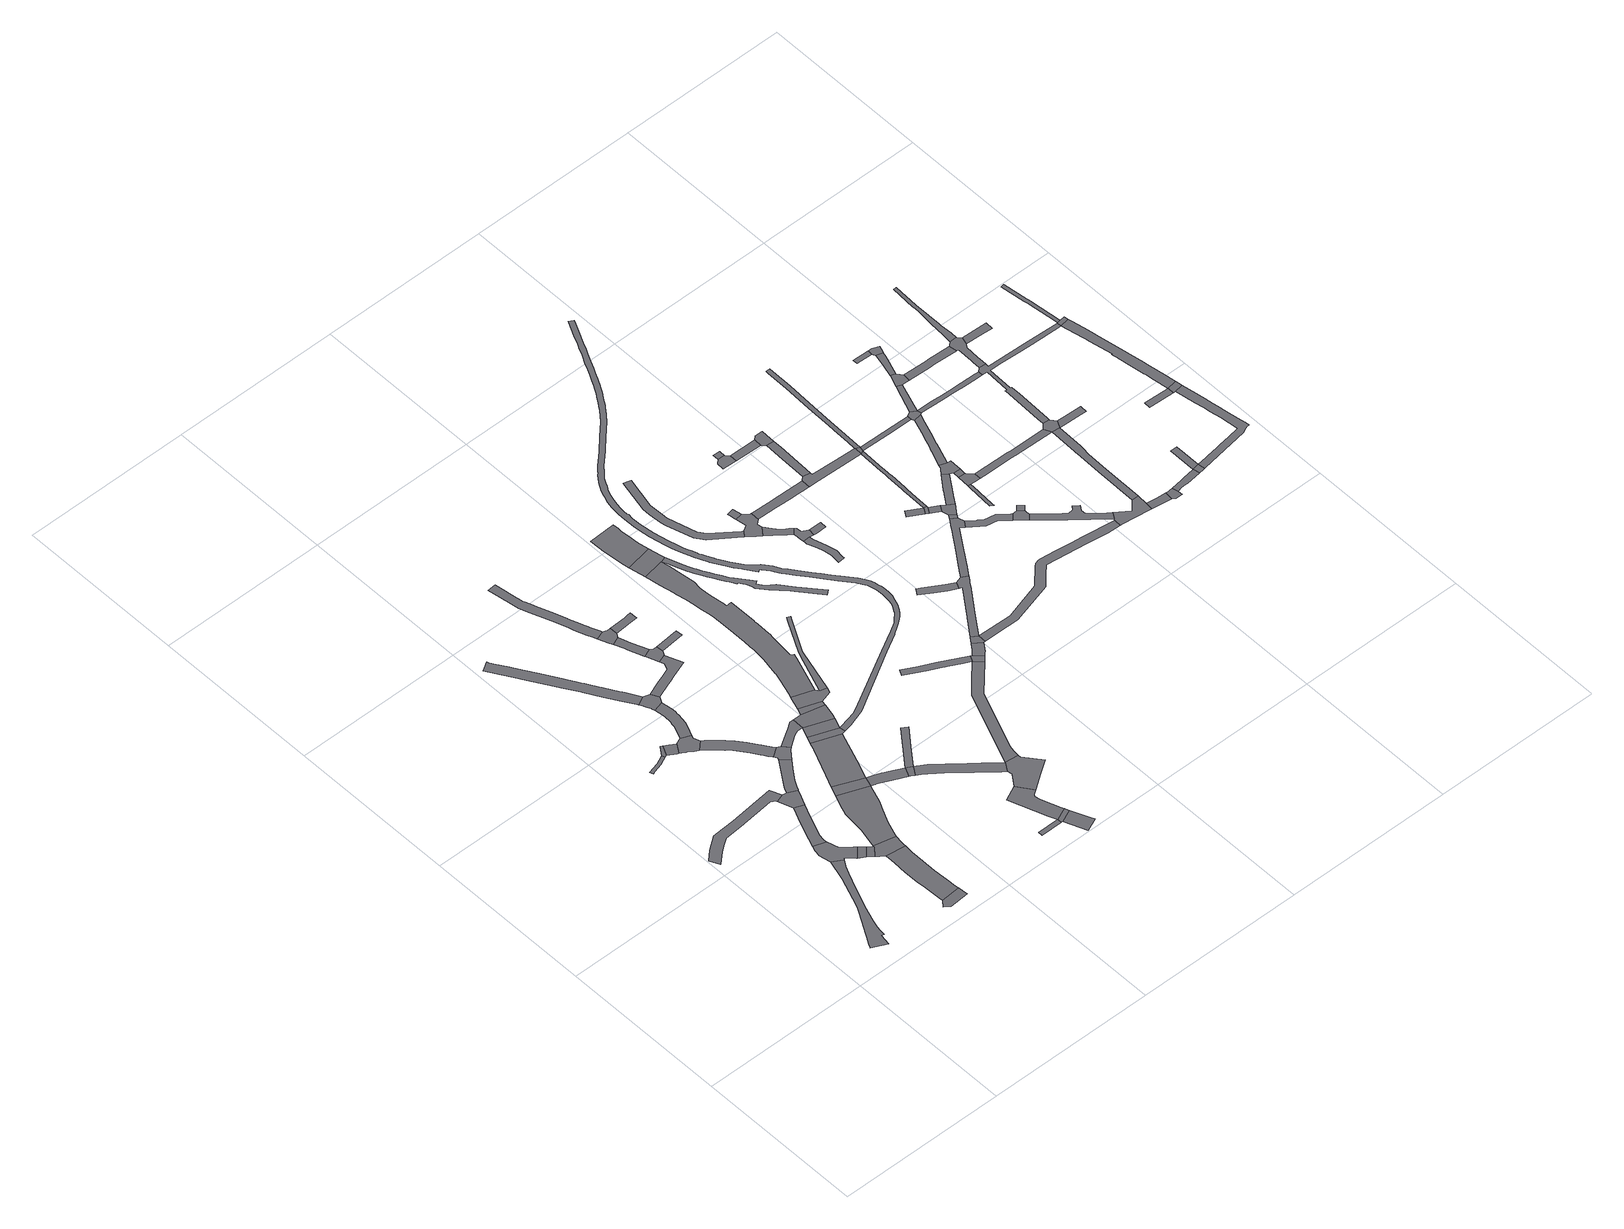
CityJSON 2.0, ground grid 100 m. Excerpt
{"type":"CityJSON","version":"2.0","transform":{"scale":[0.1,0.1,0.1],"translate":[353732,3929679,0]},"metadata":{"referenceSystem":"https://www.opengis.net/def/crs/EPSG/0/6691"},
"CityObjects":{
"road1":{"type":"Road","attributes":{"RoadStructureAttribute.sectionType":"1"},"geometry":[{"type":"MultiSurface","lod":"1","boundaries":[[[0,1,2,3,4,5,6,7,8,9,10,11,12,13,14,15,16,17,18,19,20,21,22,23,24,25,26]]]}]},
"road2":{"type":"Road","attributes":{"RoadStructureAttribute.sectionType":"1"},"geometry":[{"type":"MultiSurface","lod":"1","boundaries":[[[27,28,29,30,31,32,33,34,35,36,37,38,39,40,41,42]]]}]},
"road3":{"type":"Road","geometry":[{"type":"MultiSurface","lod":"1","boundaries":[[[43,44,45,46,47,48,49,50,51,52,53,54,55,56,26,25,57,58,59,60]]]}]},
"road4":{"type":"Road","geometry":[{"type":"MultiSurface","lod":"1","boundaries":[[[61,62,63,64,65]]]}]},
"road5":{"type":"Road","attributes":{"RoadStructureAttribute.sectionType":"1"},"geometry":[{"type":"MultiSurface","lod":"1","boundaries":[[[66,67,68,69,70,71,72]]]}]},
"road6":{"type":"Road","geometry":[{"type":"MultiSurface","lod":"1","boundaries":[[[73,74,75,43,60]]]}]},
"road7":{"type":"Road","attributes":{"RoadStructureAttribute.sectionType":"1"},"geometry":[{"type":"MultiSurface","lod":"1","boundaries":[[[76,77,78,79,80,81,82,83,84,85,86,87,88,89,90,51,50]]]}]},
"road8":{"type":"Road","attributes":{"RoadStructureAttribute.sectionType":"1"},"geometry":[{"type":"MultiSurface","lod":"1","boundaries":[[[91,92,75,74,93]]]}]},
"road9":{"type":"Road","attributes":{"function":"3","RoadStructureAttribute.sectionType":"1"},"geometry":[{"type":"MultiSurface","lod":"1","boundaries":[[[94,95,96,97,98,63,62,99,100,101,102,103,104,105,106]]]}]},
"road10":{"type":"Road","geometry":[{"type":"MultiSurface","lod":"1","boundaries":[[[72,71,107,108,109]]]}]},
"road11":{"type":"Road","geometry":[{"type":"MultiSurface","lod":"1","boundaries":[[[110,106,105,111,112,113,114,91,93]]]}]},
"road12":{"type":"Road","attributes":{"RoadStructureAttribute.sectionType":"1"},"geometry":[{"type":"MultiSurface","lod":"1","boundaries":[[[115,116,117,118,119,108,107]]]}]},
"road13":{"type":"Road","geometry":[{"type":"MultiSurface","lod":"1","boundaries":[[[35,34,84,83,120,121,122]]]}]},
"road14":{"type":"Road","geometry":[{"type":"MultiSurface","lod":"1","boundaries":[[[116,123,124,125,126,127,128,129,130,131,117]]]}]},
"road15":{"type":"Road","attributes":{"RoadStructureAttribute.sectionType":"1"},"geometry":[{"type":"MultiSurface","lod":"1","boundaries":[[[132,133,134,135,136,137,138,139,140,141,142,143,144,145,146,147,148,149,150,151,152,153,154,155,156,157,158,159,160,161,162,163,164]]]}]},
"road16":{"type":"Road","attributes":{"function":"3","RoadStructureAttribute.sectionType":"1"},"geometry":[{"type":"MultiSurface","lod":"1","boundaries":[[[165,166,167,168,114,113,169,170,171,172,173,174,175,176]]]}]},
"road17":{"type":"Road","attributes":{"RoadStructureAttribute.sectionType":"1"},"geometry":[{"type":"MultiSurface","lod":"1","boundaries":[[[177,178,179,180,122,121,181,182,183,184,185,186,187]]]}]},
"road18":{"type":"Road","attributes":{"RoadStructureAttribute.sectionType":"1"},"geometry":[{"type":"MultiSurface","lod":"1","boundaries":[[[188,189,190,191,192,193,194,131,130,195,196,197,198,199,200,201,202,203,204,205]]]}]},
"road19":{"type":"Road","attributes":{"RoadStructureAttribute.sectionType":"1"},"geometry":[{"type":"MultiSurface","lod":"1","boundaries":[[[206,207,208,209,210,211,212,213,214,215,216,217,128,127,218,219,220,221,222,223,224,225,226,227,228]]]}]},
"road20":{"type":"Road","geometry":[{"type":"MultiSurface","lod":"1","boundaries":[[[204,229,230,145,144,231,232,233,234,235,205]]]}]},
"road21":{"type":"Road","geometry":[{"type":"MultiSurface","lod":"1","boundaries":[[[236,237,238,239,176,175,240]]]}]},
"road22":{"type":"Road","geometry":[{"type":"MultiSurface","lod":"1","boundaries":[[[186,241,242,243,206,228,244,187]]]}]},
"road23":{"type":"Road","attributes":{"function":"3","RoadStructureAttribute.sectionType":"1"},"geometry":[{"type":"MultiSurface","lod":"1","boundaries":[[[245,246,247,237,236,248,249,250]]]}]},
"road24":{"type":"Road","attributes":{"RoadStructureAttribute.sectionType":"1"},"geometry":[{"type":"MultiSurface","lod":"1","boundaries":[[[251,252,253,254,255,243,242,256,257,258,259,260,261]]]}]},
"road25":{"type":"Road","attributes":{"RoadStructureAttribute.sectionType":"1"},"geometry":[{"type":"MultiSurface","lod":"1","boundaries":[[[262,263,264,265,266,267,268,269,270,271,272,236,240]]]}]},
"road26":{"type":"Road","attributes":{"RoadStructureAttribute.sectionType":"1"},"geometry":[{"type":"MultiSurface","lod":"1","boundaries":[[[273,274,275,276,230,229,277,278,279,280,281,282]]]}]},
"road27":{"type":"Road","attributes":{"RoadStructureAttribute.sectionType":"1"},"geometry":[{"type":"MultiSurface","lod":"1","boundaries":[[[283,284,285,286,287,288,289,290,291,292,293,294,295,296,297,298,299,300,301,302,303,304,305,306,307,308,309,310,311,312,313,314]]]}]},
"road28":{"type":"Road","geometry":[{"type":"MultiSurface","lod":"1","boundaries":[[[249,315,316,317,250]]]}]},
"road29":{"type":"Road","geometry":[{"type":"MultiSurface","lod":"1","boundaries":[[[313,318,319,320,321,322,323,314]]]}]},
"road30":{"type":"Road","attributes":{"RoadStructureAttribute.sectionType":"1"},"geometry":[{"type":"MultiSurface","lod":"1","boundaries":[[[324,325,326,327,328,329,330,320,319]]]}]},
"road31":{"type":"Road","geometry":[{"type":"MultiSurface","lod":"1","boundaries":[[[268,267,331,332,333]]]}]},
"road32":{"type":"Road","geometry":[{"type":"MultiSurface","lod":"1","boundaries":[[[281,334,335,336,327,326,337,282]]]}]},
"road33":{"type":"Road","attributes":{"RoadStructureAttribute.sectionType":"1"},"geometry":[{"type":"MultiSurface","lod":"1","boundaries":[[[338,339,317,316,340,261]]]}]},
"road34":{"type":"Road","geometry":[{"type":"MultiSurface","lod":"1","boundaries":[[[341,342,343,344]]]}]},
"road35":{"type":"Road","geometry":[{"type":"MultiSurface","lod":"1","boundaries":[[[340,345,346,347,348,349,251,261]]]}]},
"road36":{"type":"Road","attributes":{"function":"3","RoadStructureAttribute.sectionType":"1"},"geometry":[{"type":"MultiSurface","lod":"1","boundaries":[[[349,348,350,351]]]}]},
"road37":{"type":"Road","geometry":[{"type":"MultiSurface","lod":"1","boundaries":[[[352,353,354,355,356,322,321]]]}]},
"road38":{"type":"Road","attributes":{"RoadStructureAttribute.sectionType":"1"},"geometry":[{"type":"MultiSurface","lod":"1","boundaries":[[[357,358,359,268,333]]]}]},
"road39":{"type":"Road","attributes":{"RoadStructureAttribute.sectionType":"1"},"geometry":[{"type":"MultiSurface","lod":"1","boundaries":[[[360,361,341,362,363,364,365,366,367,368]]]}]},
"road40":{"type":"Road","attributes":{"RoadStructureAttribute.sectionType":"1"},"geometry":[{"type":"MultiSurface","lod":"1","boundaries":[[[369,370,335,334]]]}]},
"road41":{"type":"Road","geometry":[{"type":"MultiSurface","lod":"1","boundaries":[[[371,362,341,344,372]]]}]},
"road42":{"type":"Road","attributes":{"RoadStructureAttribute.sectionType":"1"},"geometry":[{"type":"MultiSurface","lod":"1","boundaries":[[[332,373,374,375,376,377,378,379,380,381,382,383,384,385,386,387,333]]]}]},
"road43":{"type":"Road","attributes":{"RoadStructureAttribute.sectionType":"1"},"geometry":[{"type":"MultiSurface","lod":"1","boundaries":[[[388,389,390,371,372]]]}]},
"road44":{"type":"Road","geometry":[{"type":"MultiSurface","lod":"1","boundaries":[[[391,351,350,392,393,394,395,396]]]}]},
"road45":{"type":"Road","geometry":[{"type":"MultiSurface","lod":"1","boundaries":[[[367,397,398,399,400,401,380,379,402,403,368]]]}]},
"road46":{"type":"Road","attributes":{"function":"3","RoadStructureAttribute.sectionType":"1"},"geometry":[{"type":"MultiSurface","lod":"1","boundaries":[[[404,405,406,407,408,409,410,411,412,413,414,415,416,417,418,419,420,421,422,423,424,425,391,396,426,427,428,429,430,431,432,433,434,435,436,437,438,439,440,441,442,443,444,445]]]}]},
"road47":{"type":"Road","attributes":{"RoadStructureAttribute.sectionType":"1"},"geometry":[{"type":"MultiSurface","lod":"1","boundaries":[[[393,446,447,448,449,450,451,452,453,394]]]}]},
"road48":{"type":"Road","geometry":[{"type":"MultiSurface","lod":"1","boundaries":[[[454,455,456,457,458,404,445]]]}]},
"road49":{"type":"Road","attributes":{"function":"3","RoadStructureAttribute.sectionType":"1"},"geometry":[{"type":"MultiSurface","lod":"1","boundaries":[[[459,460,461,462,463,464,465,466,467,468,469,458,457]]]}]},
"road50":{"type":"Road","attributes":{"RoadStructureAttribute.sectionType":"1"},"geometry":[{"type":"MultiSurface","lod":"1","boundaries":[[[470,471,472,473,474,380,401,475,476,477,478,479,480,481,482,483]]]}]},
"road51":{"type":"Road","attributes":{"RoadStructureAttribute.sectionType":"1"},"geometry":[{"type":"MultiSurface","lod":"1","boundaries":[[[484,485,486,487,488,489,490,491,492,493,494,483]]]}]},
"road52":{"type":"Road","attributes":{"function":"3","RoadStructureAttribute.sectionType":"1"},"geometry":[{"type":"MultiSurface","lod":"1","boundaries":[[[495,496,497,498,499,500,501,502,503,504,505,506,507,508,509,510,511,512,513,514,515,516,517,518,519,520,521,522,523,524,525,526,527,528,529,530,531,532,533,534,535,536,537,538,539,454,445]]]}]},
"road53":{"type":"Road","geometry":[{"type":"MultiSurface","lod":"1","boundaries":[[[482,540,541,484,483]]]}]},
"road54":{"type":"Road","attributes":{"RoadStructureAttribute.sectionType":"1"},"geometry":[{"type":"MultiSurface","lod":"1","boundaries":[[[542,543,544,545,546,547,541,540]]]}]},
"road55":{"type":"Road","attributes":{"RoadStructureAttribute.sectionType":"1"},"geometry":[{"type":"MultiSurface","lod":"1","boundaries":[[[548,549,550,551,552,553,554,555,556,557,558,559,560,561,562,563,564,565,566,567,568,569,570,571,572,573,574,575,576,577,578,579,580,581,582,583,584,585,586,587,588,589,590,591,592,593,594,595,596,597,598,599,600,601,602,603,604,605,606,607,608,609,610,611,612,613,614,615,616,617,618,619,620,621,622,623,624,625,626,627,628,629,630,631,632,633,634,635,636,637,638,639,640,641,642,643,644,645,646,647,648,649,650,651,652,316,315,653,654,655,656,657,658,659,660,661,662,663,664,665,666,667,668,669,670,671,672,673,674,675,676,677,678,679,680,681,682,683,684,685,686,687,688,689,690,691,692,693,694,695,696,697,698,699,700,701,702,703,704,705,706,707,708,709,710,711,712,713,714,715,716,717,718,719,720,721,722,723,724,725,726,727,728,729,730,731,732,733,734,735,736,737,738,739,740,741,742,743,744,745,746,747,748,749,750,751,752,753,754,755]]]}]},
"road56":{"type":"Road","attributes":{"RoadStructureAttribute.sectionType":"1"},"geometry":[{"type":"MultiSurface","lod":"1","boundaries":[[[756,757,758,759,760,761,762,763,764,765,766,767,768,769,770,771,772,773,774]]]}]},
"road57":{"type":"Road","geometry":[{"type":"MultiSurface","lod":"1","boundaries":[[[544,775,776,777,545]]]}]},
"road58":{"type":"Road","geometry":[{"type":"MultiSurface","lod":"1","boundaries":[[[778,779,756,774,780,781,782,783,784,785,786,787]]]}]},
"road59":{"type":"Road","attributes":{"RoadStructureAttribute.sectionType":"1"},"geometry":[{"type":"MultiSurface","lod":"1","boundaries":[[[788,789,790,791,778,787]]]}]},
"road60":{"type":"Road","attributes":{"RoadStructureAttribute.sectionType":"1"},"geometry":[{"type":"MultiSurface","lod":"1","boundaries":[[[792,793,794,795,796,797,798,782,781,799,800,801,802,803]]]}]},
"road61":{"type":"Road","attributes":{"RoadStructureAttribute.sectionType":"1"},"geometry":[{"type":"MultiSurface","lod":"1","boundaries":[[[804,805,806,807,808,809,810,811,812,813,814,815,816,817,818,819]]]}]},
"road62":{"type":"Road","geometry":[{"type":"MultiSurface","lod":"1","boundaries":[[[820,821,819,818,822,823,824,825,826,792,803]]]}]},
"road63":{"type":"Road","attributes":{"RoadStructureAttribute.sectionType":"1"},"geometry":[{"type":"MultiSurface","lod":"1","boundaries":[[[827,828,829,830,777,776,831,832,833,834,835,836,837,838,839,840,841]]]}]},
"road64":{"type":"Road","geometry":[{"type":"MultiSurface","lod":"1","boundaries":[[[840,842,843,844,845,846,847,848,841]]]}]},
"road65":{"type":"Road","geometry":[{"type":"MultiSurface","lod":"1","boundaries":[[[822,849,850,851,823]]]}]},
"road66":{"type":"Road","attributes":{"RoadStructureAttribute.sectionType":"1"},"geometry":[{"type":"MultiSurface","lod":"1","boundaries":[[[852,853,854,855,856,857,785,784,858,859,860,861,862,863,864,865]]]}]},
"road67":{"type":"Road","attributes":{"RoadStructureAttribute.sectionType":"1"},"geometry":[{"type":"MultiSurface","lod":"1","boundaries":[[[866,867,868,869,870,871]]]}]},
"road68":{"type":"Road","geometry":[{"type":"MultiSurface","lod":"1","boundaries":[[[866,872,873,867]]]}]},
"road69":{"type":"Road","attributes":{"RoadStructureAttribute.sectionType":"1"},"geometry":[{"type":"MultiSurface","lod":"1","boundaries":[[[874,875,876,877,878,879,880,881,882,883,839,838,884,885,886,887,888,889]]]}]},
"road70":{"type":"Road","attributes":{"RoadStructureAttribute.sectionType":"1"},"geometry":[{"type":"MultiSurface","lod":"1","boundaries":[[[870,890,891,871]]]}]},
"road71":{"type":"Road","attributes":{"RoadStructureAttribute.sectionType":"1"},"geometry":[{"type":"MultiSurface","lod":"1","boundaries":[[[892,893,894,895,896,897,898,899,900,901,902,903,904,776,775,905,906,907,908,909,910,911,912,913]]]}]},
"road72":{"type":"Road","attributes":{"RoadStructureAttribute.sectionType":"1"},"geometry":[{"type":"MultiSurface","lod":"1","boundaries":[[[914,915,916,917,918,919]]]}]},
"road73":{"type":"Road","attributes":{"RoadStructureAttribute.sectionType":"1"},"geometry":[{"type":"MultiSurface","lod":"1","boundaries":[[[920,921,922,923]]]}]},
"road74":{"type":"Road","attributes":{"RoadStructureAttribute.sectionType":"1"},"geometry":[{"type":"MultiSurface","lod":"1","boundaries":[[[891,890,917,916,924,925]]]}]},
"road75":{"type":"Road","geometry":[{"type":"MultiSurface","lod":"1","boundaries":[[[922,926,927,928,923]]]}]},
"road76":{"type":"Road","geometry":[{"type":"MultiSurface","lod":"1","boundaries":[[[929,930,931,932,933,934,914,919,852,865]]]}]},
"road77":{"type":"Road","attributes":{"RoadStructureAttribute.sectionType":"1"},"geometry":[{"type":"MultiSurface","lod":"1","boundaries":[[[926,935,936,937,927]]]}]},
"road78":{"type":"Road","geometry":[{"type":"MultiSurface","lod":"1","boundaries":[[[938,875,874,939,940,941]]]}]},
"road79":{"type":"Road","geometry":[{"type":"MultiSurface","lod":"1","boundaries":[[[940,942,943,944,945,936,935,941]]]}]},
"road80":{"type":"Road","attributes":{"RoadStructureAttribute.sectionType":"1"},"geometry":[{"type":"MultiSurface","lod":"1","boundaries":[[[946,947,948,949,950,889,888,951,952,953,954,955,956]]]}]},
"road81":{"type":"Road","attributes":{"RoadStructureAttribute.sectionType":"1"},"geometry":[{"type":"MultiSurface","lod":"1","boundaries":[[[957,958,959,960,961,962,945,944,963,964,965,966,967]]]}]},
"road82":{"type":"Road","geometry":[{"type":"MultiSurface","lod":"1","boundaries":[[[968,931,930,969]]]}]},
"road83":{"type":"Road","geometry":[{"type":"MultiSurface","lod":"1","boundaries":[[[955,970,971,972,973,974,975,956]]]}]},
"road84":{"type":"Road","geometry":[{"type":"MultiSurface","lod":"1","boundaries":[[[976,977,978,979,980,981,982]]]}]},
"road85":{"type":"Road","attributes":{"RoadStructureAttribute.sectionType":"1"},"geometry":[{"type":"MultiSurface","lod":"1","boundaries":[[[983,984,985,986,968,969,930,987,988,989,990,991,992,993,923,928,994,995,996,997,998,999,1000,1001,969,1002,1003,1004]]]}]},
"road86":{"type":"Road","attributes":{"RoadStructureAttribute.sectionType":"1"},"geometry":[{"type":"MultiSurface","lod":"1","boundaries":[[[1005,1006,975,974]]]}]},
"road87":{"type":"Road","attributes":{"RoadStructureAttribute.sectionType":"1"},"geometry":[{"type":"MultiSurface","lod":"1","boundaries":[[[1007,1008,1009,1010,1011,1012,1013,931,968,1014,1015,1016,1017,1018]]]}]},
"road88":{"type":"Road","geometry":[{"type":"MultiSurface","lod":"1","boundaries":[[[1019,1020,1021,1022,967,966,1023,1024,1025,1026]]]}]},
"road89":{"type":"Road","geometry":[{"type":"MultiSurface","lod":"1","boundaries":[[[981,1027,1028,1029,1030,1031,1032,1033,982]]]}]},
"road90":{"type":"Road","attributes":{"RoadStructureAttribute.sectionType":"1"},"geometry":[{"type":"MultiSurface","lod":"1","boundaries":[[[1023,1033,1032,1034,1035,1024]]]}]},
"road91":{"type":"Road","attributes":{"RoadStructureAttribute.sectionType":"1"},"geometry":[{"type":"MultiSurface","lod":"1","boundaries":[[[1036,1037,1038,1039,1040,1041,1042,1043,1044,972,971,1045,1046,1047]]]}]},
"road92":{"type":"Road","attributes":{"RoadStructureAttribute.sectionType":"1"},"geometry":[{"type":"MultiSurface","lod":"1","boundaries":[[[1048,1049,1050,1051,1052,1053,1054,1055,1056,1057,1058,1059,1019,1026]]]}]},
"road93":{"type":"Road","attributes":{"RoadStructureAttribute.sectionType":"1"},"geometry":[{"type":"MultiSurface","lod":"1","boundaries":[[[1060,1061,1030,1029,1062,1063,1064,1065,1066,1067,1068,1069,1070,1071,1072,1073,1074,1075,1076,1077,1065,1078]]]}]},
"road94":{"type":"Road","geometry":[{"type":"MultiSurface","lod":"1","boundaries":[[[1079,1080,1081,1082,1071,1070,1083,1084,1047,1046,892,913]]]}]},
"road95":{"type":"Road","geometry":[{"type":"MultiSurface","lod":"1","boundaries":[[[1054,1053,1085,1086,1087,983,1004]]]}]},
"road96":{"type":"Road","attributes":{"RoadStructureAttribute.sectionType":"1"},"geometry":[{"type":"MultiSurface","lod":"1","boundaries":[[[1088,1089,1087,1086,1090]]]}]},
"road97":{"type":"Road","attributes":{"RoadStructureAttribute.sectionType":"1"},"geometry":[{"type":"MultiSurface","lod":"1","boundaries":[[[1091,1092,1093,1094,1082,1081]]]}]},
"road98":{"type":"Road","geometry":[{"type":"MultiSurface","lod":"1","boundaries":[[[1095,1096,1097,1098,1099,1100,1101,1102,1088,1090]]]}]},
"road99":{"type":"Road","attributes":{"RoadStructureAttribute.sectionType":"1"},"geometry":[{"type":"MultiSurface","lod":"1","boundaries":[[[1103,1104,1105,1106]]]}]},
"road100":{"type":"Road","geometry":[{"type":"MultiSurface","lod":"1","boundaries":[[[1107,1108,1109,1092,1091,1110,1111,1112]]]}]},
"road101":{"type":"Road","attributes":{"RoadStructureAttribute.sectionType":"1"},"geometry":[{"type":"MultiSurface","lod":"1","boundaries":[[[1113,1114,1115,1116,1117,1118,1086,1085,1119,1120,1121,1122,1123,1124,1125,1126,1127,1128]]]}]},
"road102":{"type":"Road","attributes":{"RoadStructureAttribute.sectionType":"1"},"geometry":[{"type":"MultiSurface","lod":"1","boundaries":[[[1129,1130,1131,1132,1133,1134,1135,1100,1099]]]}]},
"road103":{"type":"Road","geometry":[{"type":"MultiSurface","lod":"1","boundaries":[[[1136,1103,1106,1132,1131,1137,1138]]]}]},
"road104":{"type":"Road","geometry":[{"type":"MultiSurface","lod":"1","boundaries":[[[1139,1140,1078,1065,1077,1141]]]}]},
"road105":{"type":"Road","attributes":{"RoadStructureAttribute.sectionType":"1"},"geometry":[{"type":"MultiSurface","lod":"1","boundaries":[[[1142,1143,1144,1145,1107,1112,1146,1147,1148,1149,1150]]]}]},
"road106":{"type":"Road","attributes":{"RoadStructureAttribute.sectionType":"1"},"geometry":[{"type":"MultiSurface","lod":"1","boundaries":[[[1151,1152,1098,1097,1153,1154,1155,1156]]]}]},
"road107":{"type":"Road","attributes":{"RoadStructureAttribute.sectionType":"1"},"geometry":[{"type":"MultiSurface","lod":"1","boundaries":[[[1077,1157,1158,1159,1160,1141]]]}]},
"road108":{"type":"Road","geometry":[{"type":"MultiSurface","lod":"1","boundaries":[[[1150,1149,1161,1162,1163]]]}]},
"road109":{"type":"Road","geometry":[{"type":"MultiSurface","lod":"1","boundaries":[[[1164,1165,1150,1163]]]}]},
"road110":{"type":"Road","geometry":[{"type":"MultiSurface","lod":"1","boundaries":[[[1166,1167,1168,1156,1155,1169,1170,1171,1172,1173,1174,1175,1176,1177,1178,1179]]]}]},
"road111":{"type":"Road","attributes":{"RoadStructureAttribute.sectionType":"1"},"geometry":[{"type":"MultiSurface","lod":"1","boundaries":[[[1180,1181,1182,1183,1174,1173,1184,1128,1127,1185,1186,1187,1188,1189,1190,1140,1139,1191,1192,1193,1194,1195,1196,1197,1198,1199,1200,1201,1202,1203,1204,1205]]]}]},
"road112":{"type":"Road","attributes":{"RoadStructureAttribute.sectionType":"1"},"geometry":[{"type":"MultiSurface","lod":"1","boundaries":[[[1206,1207,1208,1209,1210,1211,1167,1166,1212,1213,1214,1215,1216,1217,1218,1219]]]}]},
"road113":{"type":"Road","geometry":[{"type":"MultiSurface","lod":"1","boundaries":[[[1178,1220,1221,1222,1179]]]}]},
"road114":{"type":"Road","attributes":{"RoadStructureAttribute.sectionType":"1"},"geometry":[{"type":"MultiSurface","lod":"1","boundaries":[[[1223,1224,1225,1226,1227,1228,1229,1230,1231,1232,1233,1234,1235,1163,1162,1236,1237,1238,1239,1240,1241,1242,1243,1244,1245,1246,1247,1248]]]}]},
"road115":{"type":"Road","attributes":{"RoadStructureAttribute.sectionType":"1"},"geometry":[{"type":"MultiSurface","lod":"1","boundaries":[[[1249,1250,1251,1252,1253]]]}]},
"road116":{"type":"Road","geometry":[{"type":"MultiSurface","lod":"1","boundaries":[[[1223,1248,1254,1255,1249,1253]]]}]},
"road117":{"type":"Road","attributes":{"RoadStructureAttribute.sectionType":"1"},"geometry":[{"type":"MultiSurface","lod":"1","boundaries":[[[1256,1257,1258,1259,1260,1261,1262,1263,1264,1265,1266,1205,1267,1268,1269,1270,1271,1272,1273,1274,1275,1276,1277,1249,1255]]]}]},
"road118":{"type":"Road","geometry":[{"type":"MultiSurface","lod":"1","boundaries":[[[1266,1278,1279,1280,1180,1205]]]}]},
"road119":{"type":"Road","attributes":{"RoadStructureAttribute.sectionType":"1"},"geometry":[{"type":"MultiSurface","lod":"1","boundaries":[[[1279,1281,1282,1283,1284,1285,1286,1287,1288,1289,1290,1280]]]}]}
},
"vertices":[
[417,592,0],[369,459,0],[353,422,0],[350,414,0],[346,404,0],[327,366,0],[255,241,0],[250,230,0],[228,192,0],[219,177,0],[210,159,0],[208,154,0],[295,113,0],[305,180,0],[320,176,0],[325,209,0],[330,236,0],[342,279,0],[356,322,0],[370,363,0],[384,395,0],[425,499,0],[446,548,0],[466,597,0],[487,640,0],[510,678,0],[451,714,0],
[38,1069,0],[97,1125,0],[132,1150,0],[175,1181,0],[284,1189,0],[501,1213,0],[527,1197,0],[529,1192,0],[577,1209,0],[550,1272,0],[279,1241,0],[160,1235,0],[139,1233,0],[60,1176,0],[10,1128,0],[9,1127,0],
[617,699,0],[608,707,0],[605,709,0],[603,711,0],[573,735,0],[561,745,0],[546,757,0],[527,826,0],[456,852,0],[450,836,0],[446,825,0],[445,821,0],[439,788,0],[439,786,0],[513,681,0],[517,690,0],[541,668,0],[568,646,0],
[807,98,0],[803,155,0],[689,147,0],[662,115,0],[693,90,0],
[258,1780,0],[193,1761,0],[201,1742,0],[212,1747,0],[267,1763,0],[319,1786,0],[311,1802,0],
[566,642,0],[605,620,0],[650,668,0],
[525,845,0],[526,859,0],[531,879,0],[532,881,0],[556,941,0],[587,1020,0],[599,1047,0],[614,1081,0],[560,1105,0],[532,1041,0],[531,1039,0],[524,1024,0],[481,918,0],[468,883,0],[457,856,0],
[679,642,0],[665,655,0],[638,593,0],
[681,495,0],[678,411,0],[679,321,0],[681,285,0],[687,172,0],[801,179,0],[798,238,0],[793,325,0],[792,410,0],[795,492,0],[797,533,0],[798,542,0],[681,557,0],
[330,1790,0],[359,1849,0],[348,1856,0],
[656,577,0],[800,556,0],[802,577,0],[809,621,0],[681,651,0],
[378,1762,0],[385,1758,0],[420,1814,0],[388,1833,0],[374,1840,0],
[637,1135,0],[656,1177,0],[602,1202,0],
[414,1742,0],[417,1740,0],[422,1738,0],[451,1718,0],[473,1705,0],[520,1750,0],[507,1789,0],[514,1805,0],[459,1828,0],
[41,2823,0],[90,2741,0],[123,2687,0],[158,2629,0],[214,2537,0],[239,2496,0],[258,2465,0],[304,2389,0],[308,2381,0],[364,2288,0],[413,2206,0],[453,2141,0],[458,2132,0],[509,2159,0],[483,2205,0],[462,2240,0],[455,2251,0],[451,2257,0],[401,2342,0],[397,2348,0],[354,2420,0],[344,2437,0],[328,2464,0],[304,2504,0],[294,2520,0],[269,2561,0],[226,2632,0],[176,2714,0],[153,2753,0],[125,2800,0],[124,2801,0],[99,2843,0],[93,2854,0],
[746,964,0],[720,898,0],[711,783,0],[708,767,0],[816,648,0],[833,697,0],[840,715,0],[878,798,0],[901,846,0],[940,952,0],[941,956,0],[769,1023,0],
[639,1269,0],[628,1253,0],[627,1251,0],[613,1228,0],[658,1180,0],[668,1202,0],[689,1237,0],[732,1300,0],[737,1307,0],[770,1350,0],[724,1393,0],
[495,2040,0],[500,1999,0],[500,1985,0],[496,1941,0],[492,1923,0],[489,1907,0],[472,1861,0],[525,1831,0],[548,1887,0],[559,1954,0],[559,1956,0],[559,1960,0],[561,1979,0],[560,2006,0],[559,2010,0],[556,2032,0],[551,2065,0],[492,2050,0],
[768,1462,0],[756,1480,0],[725,1526,0],[708,1552,0],[684,1587,0],[660,1617,0],[646,1633,0],[614,1669,0],[605,1678,0],[577,1703,0],[553,1723,0],[539,1735,0],[506,1678,0],[532,1656,0],[570,1619,0],[576,1614,0],[598,1590,0],[619,1562,0],[651,1521,0],[679,1477,0],[688,1463,0],[699,1446,0],[715,1424,0],
[569,2102,0],[548,2147,0],[468,2113,0],[470,2108,0],[478,2093,0],[486,2073,0],[487,2068,0],
[960,1013,0],[793,1084,0],[785,1065,0],[771,1029,0],[942,956,0],
[809,1398,0],[825,1412,0],[793,1451,0],[727,1406,0],
[900,1335,0],[898,1329,0],[826,1161,0],[1006,1129,0],[1071,1308,0],[914,1369,0],
[956,1541,0],[931,1542,0],[921,1534,0],[892,1513,0],[886,1509,0],[837,1421,0],[881,1454,0],[904,1465,0],[923,1472,0],[947,1473,0],[954,1471,0],
[951,953,0],[967,948,0],[977,945,0],[981,942,0],[1043,913,0],[1125,875,0],[1151,930,0],[1072,967,0],[1054,975,0],[1040,982,0],[1008,997,0],
[738,2248,0],[722,2213,0],[679,2197,0],[626,2177,0],[647,2131,0],[687,2146,0],[714,2156,0],[813,2193,0],[775,2294,0],[728,2276,0],
[649,2627,0],[628,2682,0],[625,2691,0],[616,2715,0],[610,2733,0],[586,2796,0],[585,2800,0],[563,2861,0],[561,2866,0],[523,2971,0],[520,2981,0],[504,3025,0],[500,3035,0],[498,3049,0],[492,3086,0],[480,3161,0],[472,3206,0],[423,3204,0],[444,3075,0],[454,3013,0],[475,2953,0],[483,2932,0],[501,2880,0],[516,2839,0],[549,2746,0],[557,2724,0],[557,2723,0],[559,2718,0],[583,2649,0],[596,2617,0],[604,2598,0],[653,2618,0],
[1096,1313,0],[1090,1347,0],[929,1409,0],
[626,2543,0],[637,2517,0],[684,2536,0],[700,2561,0],[697,2606,0],[680,2605,0],
[660,2460,0],[666,2442,0],[698,2354,0],[745,2372,0],[712,2460,0],[702,2486,0],[695,2504,0],
[1144,866,0],[1153,860,0],[1187,911,0],
[790,2320,0],[786,2360,0],[765,2358,0],[703,2342,0],
[936,1427,0],[933,1420,0],[1114,1409,0],
[1476,164,0],[1348,164,0],[1347,137,0],[1476,137,0],
[1121,1427,0],[1121,1428,0],[1122,1429,0],[1140,1508,0],[1006,1540,0],
[1147,1537,0],[1021,1581,0],
[801,2568,0],[843,2570,0],[841,2615,0],[820,2614,0],[799,2612,0],
[1267,1016,0],[1346,1120,0],[1314,1143,0],
[1378,432,0],[1457,208,0],[1549,196,0],[1541,215,0],[1504,322,0],[1495,356,0],[1503,366,0],[1529,384,0],[1466,475,0],
[933,2334,0],[929,2373,0],
[1560,170,0],[1484,137,0],
[1179,843,0],[1206,825,0],[1302,748,0],[1382,677,0],[1466,603,0],[1485,587,0],[1508,571,0],[1540,621,0],[1451,698,0],[1409,734,0],[1405,737,0],[1398,743,0],[1317,813,0],[1261,861,0],[1248,872,0],
[1538,8,0],[1616,42,0],[1602,73,0],
[1049,1662,0],[1215,1557,0],[1223,1586,0],[1184,1597,0],[1177,1608,0],[1170,1619,0],
[1622,448,0],[1699,500,0],[1621,601,0],[1621,602,0],[1621,613,0],[1511,569,0],[1515,541,0],
[1060,2743,0],[1077,2652,0],[1092,2568,0],[1094,2555,0],[1105,2498,0],[1112,2455,0],[1118,2407,0],[1127,2337,0],[1128,2313,0],[1130,2230,0],[1131,2171,0],[1131,2109,0],[1131,2089,0],[1129,2047,0],[1128,2018,0],[1124,1981,0],[1120,1939,0],[1110,1879,0],[1100,1831,0],[1100,1830,0],[1086,1776,0],[1058,1687,0],[1247,1836,0],[1256,1863,0],[1237,1873,0],[1246,1932,0],[1254,2014,0],[1257,2046,0],[1258,2057,0],[1259,2135,0],[1259,2160,0],[1259,2161,0],[1259,2329,0],[1227,2329,0],[1226,2346,0],[1216,2419,0],[1212,2454,0],[1209,2509,0],[1217,2556,0],[1206,2635,0],[1195,2719,0],[1185,2765,0],
[1295,1838,0],[1298,1851,0],[1402,2042,0],[1413,2062,0],[1395,2071,0],[1384,2051,0],[1280,1858,0],[1272,1837,0],
[1220,2776,0],[1213,2800,0],[1206,2838,0],[1198,2872,0],[1042,2844,0],
[1194,2899,0],[1189,2927,0],[1184,2962,0],[1183,2984,0],[1179,3021,0],[1177,3053,0],[1178,3079,0],[1176,3110,0],[1019,3103,0],[1022,3009,0],[1033,2890,0],
[1787,1139,0],[1723,1068,0],[1671,940,0],[1617,809,0],[1560,669,0],[1621,618,0],[1622,635,0],[1623,641,0],[1623,647,0],[1627,669,0],[1633,689,0],[1774,1035,0],[1920,1189,0],[1875,1232,0],
[1893,1267,0],[1740,1347,0],[1658,1387,0],[1573,1434,0],[1553,1399,0],[1640,1352,0],[1677,1334,0],[1739,1303,0],[1752,1296,0],[1762,1291,0],[1835,1252,0],
[1201,2732,0],[1211,2704,0],[1223,2671,0],[1240,2630,0],[1241,2627,0],[1256,2599,0],[1270,2570,0],[1287,2538,0],[1300,2514,0],[1319,2481,0],[1336,2452,0],[1339,2447,0],[1352,2428,0],[1365,2402,0],[1371,2406,0],[1396,2370,0],[1406,2340,0],[1412,2320,0],[1455,2267,0],[1490,2227,0],[1530,2188,0],[1542,2173,0],[1647,2047,0],[1671,2067,0],[1566,2192,0],[1504,2269,0],[1483,2286,0],[1461,2303,0],[1440,2328,0],[1432,2338,0],[1449,2351,0],[1378,2444,0],[1372,2452,0],[1364,2463,0],[1345,2496,0],[1326,2529,0],[1313,2552,0],[1297,2584,0],[1282,2613,0],[1276,2625,0],[1268,2640,0],[1251,2682,0],[1239,2715,0],[1230,2741,0],[1222,2770,0],
[1948,1219,0],[1903,1261,0],
[1961,1233,0],[1968,1239,0],[2004,1289,0],[1955,1326,0],[1927,1289,0],[1921,1280,0],
[1927,4260,0],[1888,4178,0],[1863,4123,0],[1848,4094,0],[1829,4054,0],[1805,4006,0],[1785,3963,0],[1771,3934,0],[1752,3897,0],[1736,3865,0],[1723,3843,0],[1708,3817,0],[1689,3787,0],[1675,3764,0],[1663,3747,0],[1644,3721,0],[1643,3719,0],[1623,3695,0],[1596,3659,0],[1525,3589,0],[1458,3521,0],[1409,3474,0],[1386,3452,0],[1362,3425,0],[1353,3414,0],[1346,3407,0],[1329,3386,0],[1319,3371,0],[1310,3357,0],[1300,3339,0],[1287,3317,0],[1277,3292,0],[1271,3275,0],[1262,3250,0],[1256,3225,0],[1251,3202,0],[1247,3171,0],[1245,3152,0],[1244,3141,0],[1243,3117,0],[1243,3079,0],[1244,3032,0],[1249,2990,0],[1257,2928,0],[1266,2884,0],[1275,2838,0],[1286,2798,0],[1298,2758,0],[1307,2731,0],[1317,2705,0],[1327,2677,0],[1337,2653,0],[1348,2630,0],[1356,2614,0],[1361,2602,0],[1373,2581,0],[1391,2549,0],[1408,2521,0],[1424,2494,0],[1450,2459,0],[1456,2451,0],[1499,2390,0],[1511,2400,0],[1519,2390,0],[1548,2354,0],[1558,2336,0],[1574,2305,0],[1590,2287,0],[1619,2248,0],[1662,2193,0],[1704,2138,0],[1749,2081,0],[1750,2079,0],[1806,2010,0],[1824,1981,0],[1836,1957,0],[1842,1936,0],[1847,1919,0],[1849,1906,0],[1850,1893,0],[1851,1878,0],[1851,1863,0],[1850,1847,0],[1848,1826,0],[1844,1800,0],[1843,1800,0],[1840,1787,0],[1834,1772,0],[1829,1762,0],[1819,1748,0],[1811,1733,0],[1800,1720,0],[1787,1708,0],[1775,1695,0],[1764,1685,0],[1748,1675,0],[1744,1673,0],[1714,1654,0],[1708,1651,0],[1593,1587,0],[1235,1386,0],[1204,1373,0],[1197,1371,0],[1167,1363,0],[1098,1348,0],[1142,1322,0],[1222,1347,0],[1248,1359,0],[1605,1565,0],[1714,1626,0],[1720,1630,0],[1743,1645,0],[1776,1668,0],[1799,1685,0],[1813,1698,0],[1829,1716,0],[1840,1731,0],[1857,1761,0],[1870,1795,0],[1881,1824,0],[1882,1844,0],[1884,1861,0],[1884,1879,0],[1883,1896,0],[1882,1911,0],[1879,1926,0],[1877,1935,0],[1874,1945,0],[1866,1970,0],[1853,1997,0],[1833,2029,0],[1778,2097,0],[1776,2099,0],[1749,2134,0],[1719,2174,0],[1688,2213,0],[1645,2268,0],[1616,2307,0],[1602,2324,0],[1585,2355,0],[1576,2372,0],[1538,2420,0],[1501,2450,0],[1489,2460,0],[1476,2478,0],[1452,2513,0],[1436,2539,0],[1419,2565,0],[1402,2597,0],[1395,2609,0],[1391,2617,0],[1378,2644,0],[1367,2667,0],[1361,2680,0],[1357,2689,0],[1348,2716,0],[1338,2742,0],[1329,2768,0],[1317,2807,0],[1307,2845,0],[1298,2890,0],[1290,2934,0],[1281,2994,0],[1277,3035,0],[1276,3079,0],[1280,3108,0],[1276,3116,0],[1276,3122,0],[1276,3139,0],[1279,3167,0],[1283,3197,0],[1288,3218,0],[1294,3241,0],[1302,3264,0],[1308,3281,0],[1317,3302,0],[1329,3322,0],[1339,3341,0],[1353,3368,0],[1369,3387,0],[1385,3405,0],[1408,3431,0],[1430,3453,0],[1479,3499,0],[1487,3507,0],[1546,3568,0],[1618,3639,0],[1647,3677,0],[1667,3701,0],[1678,3717,0],[1687,3729,0],[1700,3747,0],[1715,3771,0],[1734,3801,0],[1749,3828,0],[1762,3851,0],[1770,3866,0],[1779,3884,0],[1797,3922,0],[1812,3949,0],[1832,3994,0],[1855,4041,0],[1874,4077,0],[1890,4110,0],[1916,4166,0],[1954,4246,0],[1957,4253,0],[1931,4267,0],
[1626,2642,0],[1622,2646,0],[1586,2674,0],[1482,2755,0],[1452,2795,0],[1404,2965,0],[1403,2997,0],[1401,3082,0],[1444,3271,0],[1419,3277,0],[1401,3281,0],[1357,3086,0],[1358,3041,0],[1360,2958,0],[1368,2932,0],[1412,2776,0],[1450,2725,0],[1600,2612,0],[1602,2610,0],
[2014,1289,0],[2014,1337,0],[1980,1360,0],
[1652,2724,0],[1662,2662,0],[1649,2574,0],[1675,2554,0],[1712,2603,0],[1708,2630,0],[1733,2652,0],[1735,2704,0],[1727,2704,0],[1694,2731,0],
[1686,2786,0],[1644,2777,0],[1647,2760,0],[1650,2737,0],
[1822,2488,0],[1805,2503,0],[1797,2509,0],[1793,2512,0],[1758,2540,0],[1754,2547,0],[1743,2562,0],[1710,2528,0],[1714,2525,0],[1753,2493,0],[1770,2479,0],[1796,2458,0],
[1801,2380,0],[1802,2368,0],[1816,2324,0],[1829,2286,0],[1832,2274,0],[1840,2229,0],[1837,2195,0],[1834,2168,0],[1874,2172,0],[1876,2192,0],[1881,2237,0],[1867,2295,0],[1843,2373,0],[1842,2387,0],[1842,2393,0],[1801,2391,0],
[1798,2447,0],[1800,2411,0],[1867,2390,0],[1872,2428,0],[1837,2449,0],[1835,2465,0],[1834,2478,0],
[2174,1631,0],[2171,1627,0],[2058,1469,0],[2057,1469,0],[2094,1448,0],[2210,1611,0],[2215,1618,0],[2225,1632,0],[2228,1636,0],[2231,1640,0],[2244,1658,0],[2250,1668,0],[2213,1687,0],[2177,1677,0],[2158,1638,0],
[2126,1701,0],[2020,1767,0],[1998,1781,0],[1993,1773,0],[1975,1745,0],[2046,1701,0],[2105,1663,0],
[1885,2388,0],[1948,2389,0],[1947,2427,0],
[2068,2695,0],[1975,2697,0],[1920,2699,0],[1913,2699,0],[1881,2700,0],[1756,2703,0],[1755,2652,0],[1757,2652,0],[1848,2649,0],[1882,2648,0],[1939,2646,0],[2005,2644,0],[2028,2643,0],[2066,2642,0],
[1898,3082,0],[1858,3083,0],[1836,3063,0],[1834,3018,0],[1917,3015,0],[1918,3060,0],
[1899,3117,0],[1859,3119,0],
[2470,1991,0],[2437,2014,0],[2402,1962,0],[2399,1958,0],[2358,1898,0],[2310,1826,0],[2309,1825,0],[2307,1822,0],[2252,1742,0],[2240,1726,0],[2285,1718,0],[2301,1743,0],[2384,1865,0],[2433,1937,0],[2456,1920,0],[2482,1954,0],
[2078,3010,0],[2079,3055,0],
[3036,1454,0],[2841,1480,0],[2781,1488,0],[2679,1501,0],[2588,1513,0],[2574,1511,0],[2552,1507,0],[2537,1491,0],[2448,1398,0],[2429,1392,0],[2282,1348,0],[2235,1334,0],[2225,1331,0],[2055,1288,0],[2097,1288,0],[2231,1286,0],[2482,1356,0],[2540,1417,0],[2584,1464,0],[2831,1431,0],[2956,1415,0],[3034,1410,0],
[2135,2708,0],[2142,2934,0],[2143,2986,0],[2098,2988,0],[2095,2867,0],[2090,2715,0],
[2309,2202,0],[2289,2169,0],[2371,2120,0],[2391,2154,0],
[2146,3074,0],[2101,3075,0],
[2388,2110,0],[2409,2143,0],[2409,2153,0],
[2133,2640,0],[2407,2632,0],[2408,2678,0],[2397,2679,0],[2289,2685,0],[2134,2693,0],
[2442,2076,0],[2463,2111,0],[2410,2142,0],
[2451,2034,0],[2471,1992,0],[2485,2012,0],[2451,2035,0],
[2495,2027,0],[2496,2028,0],[2525,2070,0],[2490,2094,0],
[2685,1832,0],[2626,1881,0],[2558,1894,0],[2535,1913,0],[2530,1917,0],[2514,1876,0],[2534,1862,0],[2541,1857,0],[2608,1844,0],[2662,1796,0],[2690,1827,0],
[2548,2182,0],[2542,2175,0],[2541,2172,0],[2521,2141,0],[2491,2096,0],[2491,2095,0],[2539,2091,0],[2557,2117,0],[2558,2119,0],[2638,2237,0],[2608,2261,0],
[2433,2668,0],[2426,2641,0],
[2701,1762,0],[2724,1741,0],[2752,1773,0],[2751,1788,0],[2750,1803,0],[2719,1829,0],
[2652,2095,0],[2643,1943,0],[2661,1932,0],[2662,1951,0],[2670,2095,0],[2671,2114,0],[2654,2114,0],
[2747,2660,0],[2707,2661,0],[2595,2664,0],[2584,2664,0],[2402,2482,0],[2401,2446,0],[2400,2423,0],[2396,2322,0],[2396,2315,0],[2396,2307,0],[2394,2235,0],[2413,2235,0],[2416,2306,0],[2416,2314,0],[2416,2321,0],[2420,2422,0],[2420,2442,0],[2421,2482,0],[2421,2487,0],[2589,2637,0],[2646,2635,0],[2746,2633,0],
[2774,1830,0],[2744,1856,0],
[2430,3342,0],[2428,3206,0],[2421,3032,0],[2415,2880,0],[2414,2841,0],[2410,2731,0],[2408,2685,0],[2441,2896,0],[2446,3022,0],[2453,3206,0],[2455,3356,0],[2430,3356,0],
[2640,2315,0],[2634,2299,0],[2632,2294,0],[2629,2289,0],[2660,2228,0],[2701,2226,0],[2704,2296,0],[2680,2299,0],
[2673,2114,0],[2695,2113,0],[2731,2112,0],[2732,2152,0],[2724,2160,0],[2699,2185,0],[2658,2187,0],
[2699,2186,0],[2699,2197,0],
[3042,1515,0],[3023,1531,0],[2960,1587,0],[2958,1617,0],[2977,1642,0],[2945,1666,0],[2929,1645,0],[2899,1642,0],[2877,1661,0],[2867,1614,0],[3039,1462,0],[3065,1499,0],
[2719,2403,0],[2728,2427,0],[2730,2436,0],[2746,2478,0],[2781,2573,0],[2801,2626,0],[2755,2619,0],[2725,2536,0],[2704,2479,0],[2689,2436,0],[2683,2424,0],[2677,2407,0],
[2968,2147,0],[2949,2148,0],[2758,2112,0],[2944,2108,0],[2967,2107,0],[3205,2101,0],[3201,1930,0],[3201,1917,0],[3201,1911,0],[3197,1747,0],[3192,1498,0],[3232,1497,0],[3237,1739,0],[3240,1871,0],[3245,1910,0],[3246,1915,0],[3247,1939,0],[3250,2095,0],[3185,2142,0],
[3048,1410,0],[3210,1388,0],[3222,1386,0],[3228,1433,0],[3182,1487,0],[3143,1444,0],
[2812,2632,0],[2806,2657,0],[2773,2677,0],
[2839,2848,0],[2834,2833,0],[2868,2836,0],
[3341,1370,0],[3346,1418,0],[3294,1424,0],[3234,1432,0],
[2872,2836,0],[2914,2835,0],[2916,2835,0],[2918,2880,0],[2896,2912,0],[2868,2923,0],[2868,2921,0],[2854,2884,0],
[2896,3117,0],[2800,3122,0],[2799,3092,0],[2895,3087,0],
[3390,1420,0],[3377,1418,0],[3364,1416,0],[3359,1356,0],[3399,1356,0],[3399,1384,0],
[3186,2644,0],[3093,2648,0],[3019,2650,0],[2967,2652,0],[2906,2655,0],[2831,2658,0],[2868,2630,0],[2902,2628,0],[2969,2626,0],[3014,2624,0],[3032,2623,0],[3101,2620,0],[3112,2620,0],[3173,2617,0],[3206,2616,0],[3207,2644,0],
[2930,3014,0],[2936,3032,0],[2944,3056,0],[2906,3070,0],[2905,3066,0],[2892,3017,0],[2883,2981,0],
[2922,3116,0],[2950,3072,0],[2961,3102,0],
[3251,2171,0],[3211,2172,0],[3276,2139,0],
[3484,1434,0],[3472,1432,0],[3464,1431,0],[3428,1425,0],[3432,1393,0],[3459,1393,0],[3471,1393,0],[3560,1404,0],[3555,1444,0],
[3079,2873,0],[3062,2874,0],[3052,2829,0],[3078,2828,0],[3221,2822,0],[3215,2867,0],
[3391,2089,0],[3424,2088,0],[3426,2133,0],[3322,2137,0],
[3591,1408,0],[3601,1410,0],[3595,1450,0],
[3595,1610,0],[3555,1610,0],
[3280,2890,0],[3239,2886,0],[3222,2873,0],[3225,2822,0],[3235,2819,0],[3231,2725,0],[3231,2710,0],[3229,2663,0],[3269,2661,0],[3271,2704,0],[3271,2724,0],[3274,2804,0],[3289,2824,0],[3300,2868,0],
[3715,2623,0],[3530,2630,0],[3393,2635,0],[3268,2640,0],[3228,2663,0],[3239,2615,0],[3232,2464,0],[3232,2459,0],[3219,2460,0],[3219,2459,0],[3212,2214,0],[3251,2187,0],[3254,2278,0],[3258,2401,0],[3259,2458,0],[3250,2458,0],[3251,2463,0],[3258,2613,0],[3267,2613,0],[3332,2610,0],[3397,2608,0],[3429,2607,0],[3461,2605,0],[3529,2602,0],[3590,2600,0],[3718,2595,0],
[3261,3187,0],[3261,3181,0],[3260,3143,0],[3250,3027,0],[3249,3006,0],[3243,2933,0],[3283,2929,0],[3280,3001,0],[3280,3013,0],[3280,3014,0],[3280,3169,0],[3280,3186,0],[3286,3337,0],[3268,3337,0],
[3395,2818,0],[3454,2815,0],[3456,2860,0],
[3843,1888,0],[3862,1767,0],[3862,1765,0],[3873,1715,0],[3879,1670,0],[3884,1642,0],[3890,1609,0],[3902,1496,0],[3832,1486,0],[3766,1476,0],[3737,1471,0],[3672,1462,0],[3655,1459,0],[3661,1420,0],[3906,1459,0],[3932,1472,0],[3946,1475,0],[3961,1477,0],[3957,1505,0],[3956,1508,0],[3940,1604,0],[3928,1678,0],[3924,1706,0],[3916,1755,0],[3907,1810,0],[3894,1896,0],
[3829,1929,0],[3676,1936,0],[3674,1896,0],[3732,1893,0],[3827,1889,0],
[3891,1917,0],[3887,1938,0],
[3874,2026,0],[3873,2031,0],[3857,2132,0],[3857,2136,0],[3841,2229,0],[3839,2240,0],[3821,2348,0],[3812,2398,0],[3796,2487,0],[3778,2581,0],[3774,2605,0],[3745,2466,0],[3749,2448,0],[3754,2424,0],[3781,2286,0],[3774,2286,0],[3776,2276,0],[3779,2259,0],[3790,2191,0],[3807,2080,0],[3808,2072,0],[3813,2032,0],
[3769,2629,0],[3739,2626,0],[3719,2624,0],
[3738,2636,0],[3718,2813,0],[3718,2816,0],[3714,2844,0],[3694,2993,0],[3674,2990,0],[3695,2841,0],[3697,2823,0],[3698,2814,0],[3718,2639,0]
]}
